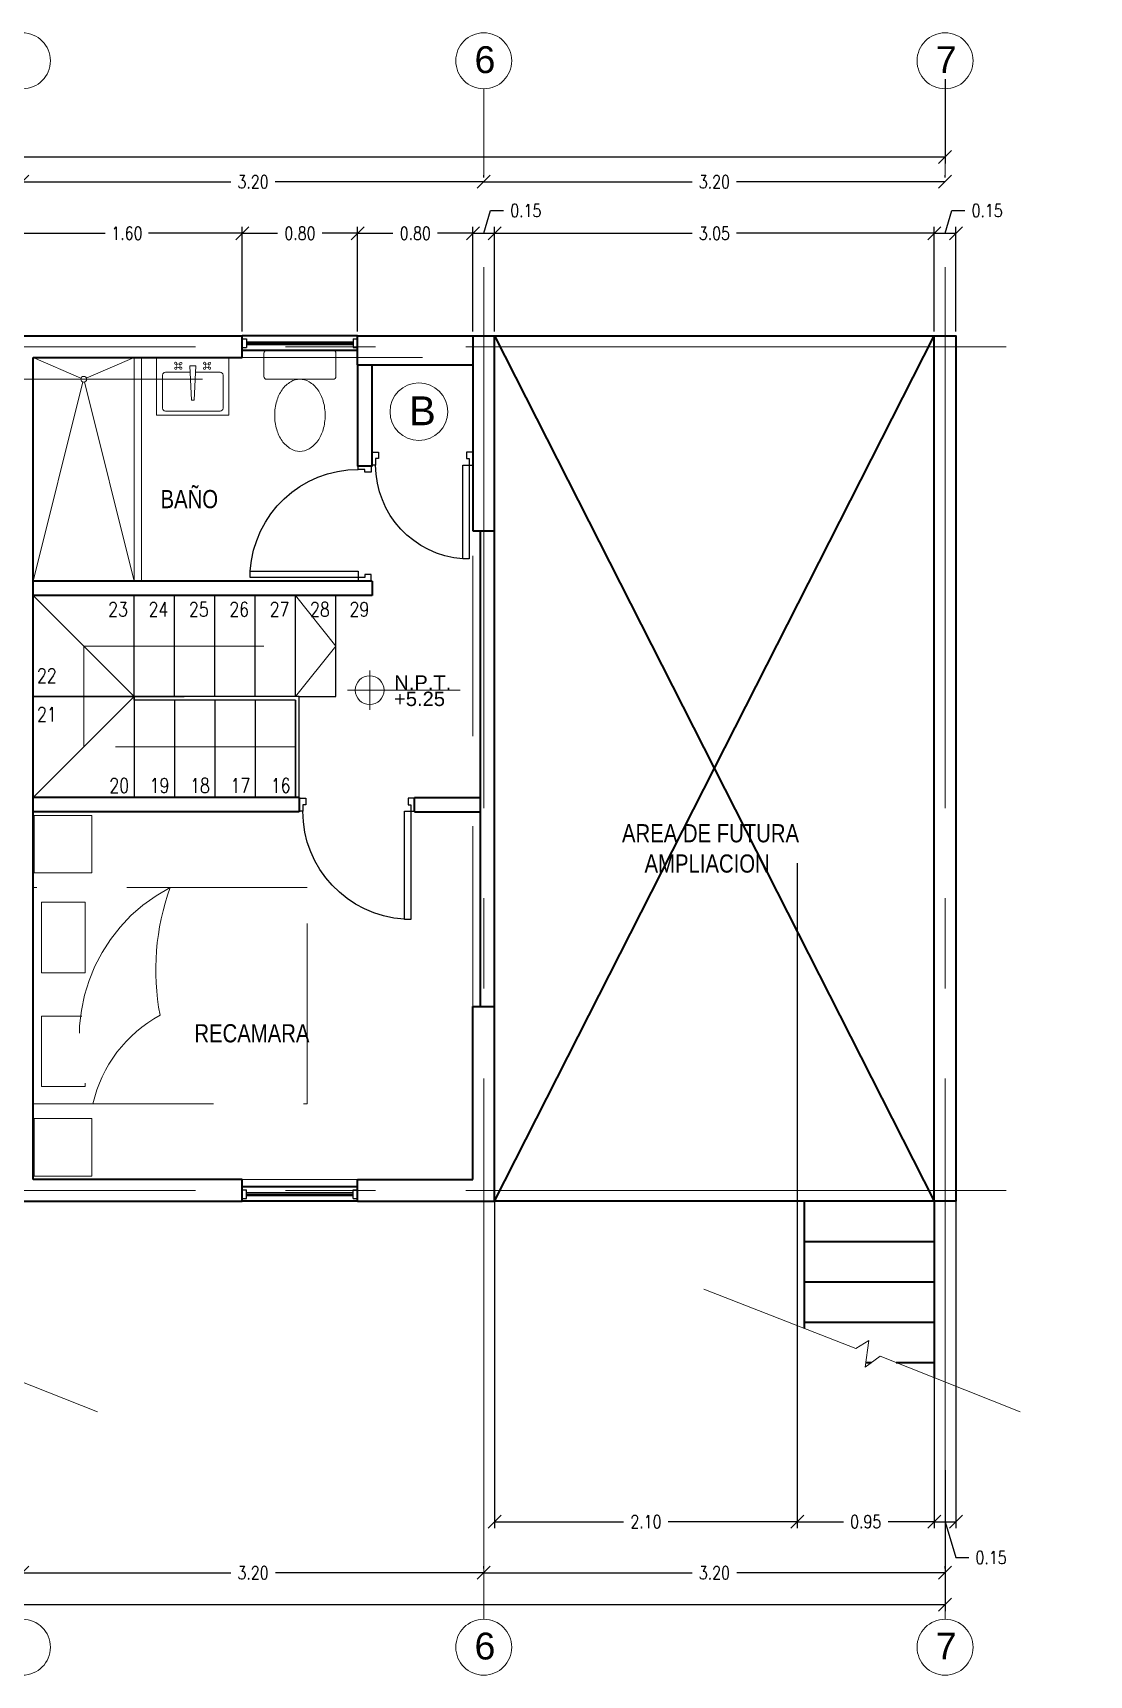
# Model space of a CAD drawing. Header units: metres. Extents: x -255 to -21, y -382 to -241.
# Drawn here: x -30.6 to -23.27, y -338.26 to -326.88 of the extents above; entities that cross this region are included whole.
import ezdxf
from ezdxf.enums import TextEntityAlignment as Align

# ---------------------------------------------------------------- set-up
doc = ezdxf.new("R2010")
doc.units = ezdxf.units.M
doc.header["$LTSCALE"] = 5
doc.header["$MEASUREMENT"] = 0
doc.linetypes.add('CENTER2', pattern=[1.125, 0.75, -0.125, 0.125, -0.125])
doc.linetypes.add('HIDDEN', pattern=[0.375, 0.25, -0.125])
doc.layers.get('0').update_dxf_attribs({"color": 30})
for name, color, linetype, lineweight in [('A-ANNO-DIMS', 3, 'Continuous', 18), ('A-ANNO-SYMB', 3, 'Continuous', 18), ('A-ANNO-TEXT', 3, 'Continuous', 18), ('A-DOOR-FULL', 4, 'Continuous', 25), ('A-FLOR-LEVL', 7, 'Continuous', 35), ('A-FLOR-OVHD', 3, 'HIDDEN', 18), ('A-FLOR-STRS', 4, 'Continuous', 25), ('A-FURN', 8, 'Continuous', 18), ('A-GLAZ-FULL', 4, 'Continuous', 25), ('A-WALL-FULL-EXTR', 7, 'Continuous', 35), ('A-WALL-FULL-INTR', 7, 'Continuous', 35)]:
    doc.layers.add(name, color=color, linetype=linetype, lineweight=lineweight)
doc.styles.add('E-ARIAL', font='arial.ttf')
doc.styles.add('E-ROMANS', font='romans.shx', dxfattribs={"width": 0.8})
doc.styles.get("Standard").update_dxf_attribs({"font": 'arial.ttf'})
doc.dimstyles.new('E-0050_TICK_18', dxfattribs={"dimscale": 0.001, "dimtxt": 90, "dimasz": 90, "dimexe": 45, "dimexo": 30, "dimgap": 45, "dimtad": 0, "dimzin": 0, "dimdsep": 46, "dimtxsty": 'E-ROMANS', "dimblk": 'OBLIQUE', "dimcen": 45, "dimclrd": 256, "dimclre": 256, "dimclrt": 256, "dimadec": 0, "dimazin": 0, "dimtfac": 1, "dimtmove": 1, "dimatfit": 3, "dimldrblk": 'OPEN90', "dimfxl": 1, "dimtfill": 1, "dimtolj": 1, "dimtzin": 0, "dimarcsym": 0})

# ---------------------------------------------------------------- blocks, each defined once
blk = doc.blocks.new('_Oblique')
at = {"color": 0, "linetype": 'ByBlock', "lineweight": -2}
blk.add_line((-0.5, -0.5), (0.5, 0.5), dxfattribs=at)
blk = doc.blocks.new('*D304')
at = {"layer": 'A-ANNO-DIMS', "lineweight": -2, "transparency": 16777216}
for p, q in [((-30.668, -327.88), (-30.668, -327.865)), ((-30.668, -327.91), (-29.223, -327.91)), ((-27.468, -327.91), (-28.914, -327.91)), ((-27.468, -327.88), (-27.468, -327.865))]:
    blk.add_line(p, q, dxfattribs=at)
at = {"layer": 'A-ANNO-DIMS', "lineweight": -2, "transparency": 16777216, "xscale": 0.09, "yscale": 0.09, "zscale": 0.09, "rotation": 180}
blk.add_blockref('_Oblique', (-30.668, -327.91), dxfattribs=at)
at = {"layer": 'A-ANNO-DIMS', "lineweight": -2, "transparency": 16777216, "xscale": 0.09, "yscale": 0.09, "zscale": 0.09}
blk.add_blockref('_Oblique', (-27.468, -327.91), dxfattribs=at)
at = {"layer": 'A-ANNO-DIMS', "transparency": 16777216, "insert": (-29.068, -327.91), "char_height": 0.09, "attachment_point": 5, "style": 'E-ROMANS', "bg_fill": 3, "box_fill_scale": 1.25, "bg_fill_color": 256, "bg_fill_true_color": 13158600, "bg_fill_transparency": 0}
blk.add_mtext('\\A1;3.20', dxfattribs=at)
blk = doc.blocks.new('_Open90')
at = {"color": 0, "linetype": 'ByBlock', "lineweight": -2}
for p, q in [((0, 0), (-1, 0)), ((-0.5, 0.5), (0, 0)), ((0, 0), (-0.5, -0.5))]:
    blk.add_line(p, q, dxfattribs=at)
blk = doc.blocks.new('*D305')
at = {"layer": 'A-ANNO-DIMS', "lineweight": -2, "transparency": 16777216}
for p, q in [((-27.468, -327.88), (-27.468, -327.865)), ((-27.468, -327.91), (-26.023, -327.91)), ((-24.268, -327.91), (-25.714, -327.91)), ((-24.268, -327.88), (-24.268, -327.865))]:
    blk.add_line(p, q, dxfattribs=at)
at = {"layer": 'A-ANNO-DIMS', "lineweight": -2, "transparency": 16777216, "xscale": 0.09, "yscale": 0.09, "zscale": 0.09, "rotation": 180}
blk.add_blockref('_Oblique', (-27.468, -327.91), dxfattribs=at)
at = {"layer": 'A-ANNO-DIMS', "lineweight": -2, "transparency": 16777216, "xscale": 0.09, "yscale": 0.09, "zscale": 0.09}
blk.add_blockref('_Oblique', (-24.268, -327.91), dxfattribs=at)
at = {"layer": 'A-ANNO-DIMS', "transparency": 16777216, "insert": (-25.868, -327.91), "char_height": 0.09, "attachment_point": 5, "style": 'E-ROMANS', "bg_fill": 3, "box_fill_scale": 1.25, "bg_fill_color": 256, "bg_fill_true_color": 13158600, "bg_fill_transparency": 0}
blk.add_mtext('\\A1;3.20', dxfattribs=at)
blk = doc.blocks.new('*D306')
at = {"layer": 'A-ANNO-DIMS', "lineweight": -2, "transparency": 16777216}
for p, q in [((-43.468, -327.199), (-43.468, -327.782)), ((-24.268, -327.199), (-24.268, -327.782)), ((-43.468, -327.737), (-24.268, -327.737))]:
    blk.add_line(p, q, dxfattribs=at)
at = {"layer": 'A-ANNO-DIMS', "lineweight": -2, "transparency": 16777216, "xscale": 0.09, "yscale": 0.09, "zscale": 0.09, "rotation": 180}
blk.add_blockref('_Oblique', (-43.468, -327.737), dxfattribs=at)
at = {"layer": 'A-ANNO-DIMS', "lineweight": -2, "transparency": 16777216, "xscale": 0.09, "yscale": 0.09, "zscale": 0.09}
blk.add_blockref('_Oblique', (-24.268, -327.737), dxfattribs=at)
at = {"layer": 'A-ANNO-DIMS', "transparency": 16777216, "insert": (-33.868, -327.604), "char_height": 0.09, "attachment_point": 5, "style": 'E-ROMANS', "bg_fill": 3, "box_fill_scale": 1.25, "bg_fill_color": 256, "bg_fill_true_color": 13158600, "bg_fill_transparency": 0}
blk.add_mtext('\\A1;19.20', dxfattribs=at)
blk = doc.blocks.new('*D320')
at = {"layer": 'A-ANNO-DIMS', "lineweight": -2, "transparency": 16777216}
for p, q in [((-30.668, -337.525), (-30.668, -337.51)), ((-27.468, -337.525), (-27.468, -337.51)), ((-30.668, -337.555), (-29.223, -337.555)), ((-27.468, -337.555), (-28.913, -337.555))]:
    blk.add_line(p, q, dxfattribs=at)
at = {"layer": 'A-ANNO-DIMS', "lineweight": -2, "transparency": 16777216, "xscale": 0.09, "yscale": 0.09, "zscale": 0.09, "rotation": 180}
blk.add_blockref('_Oblique', (-30.668, -337.555), dxfattribs=at)
at = {"layer": 'A-ANNO-DIMS', "lineweight": -2, "transparency": 16777216, "xscale": 0.09, "yscale": 0.09, "zscale": 0.09}
blk.add_blockref('_Oblique', (-27.468, -337.555), dxfattribs=at)
at = {"layer": 'A-ANNO-DIMS', "transparency": 16777216, "insert": (-29.068, -337.555), "char_height": 0.09, "attachment_point": 5, "style": 'E-ROMANS', "bg_fill": 3, "box_fill_scale": 1.25, "bg_fill_color": 256, "bg_fill_true_color": 13158600, "bg_fill_transparency": 0}
blk.add_mtext('\\A1;3.20', dxfattribs=at)
blk = doc.blocks.new('*D321')
at = {"layer": 'A-ANNO-DIMS', "lineweight": -2, "transparency": 16777216}
for p, q in [((-27.468, -337.525), (-27.468, -337.51)), ((-24.268, -337.525), (-24.268, -337.51)), ((-27.468, -337.555), (-26.023, -337.555)), ((-24.268, -337.555), (-25.713, -337.555))]:
    blk.add_line(p, q, dxfattribs=at)
at = {"layer": 'A-ANNO-DIMS', "lineweight": -2, "transparency": 16777216, "xscale": 0.09, "yscale": 0.09, "zscale": 0.09, "rotation": 180}
blk.add_blockref('_Oblique', (-27.468, -337.555), dxfattribs=at)
at = {"layer": 'A-ANNO-DIMS', "lineweight": -2, "transparency": 16777216, "xscale": 0.09, "yscale": 0.09, "zscale": 0.09}
blk.add_blockref('_Oblique', (-24.268, -337.555), dxfattribs=at)
at = {"layer": 'A-ANNO-DIMS', "transparency": 16777216, "insert": (-25.868, -337.555), "char_height": 0.09, "attachment_point": 5, "style": 'E-ROMANS', "bg_fill": 3, "box_fill_scale": 1.25, "bg_fill_color": 256, "bg_fill_true_color": 13158600, "bg_fill_transparency": 0}
blk.add_mtext('\\A1;3.20', dxfattribs=at)
blk = doc.blocks.new('*D322')
at = {"layer": 'A-ANNO-DIMS', "lineweight": -2, "transparency": 16777216}
for p, q in [((-43.468, -336.843), (-43.468, -337.82)), ((-24.268, -336.843), (-24.268, -337.82)), ((-43.468, -337.775), (-24.268, -337.775))]:
    blk.add_line(p, q, dxfattribs=at)
at = {"layer": 'A-ANNO-DIMS', "lineweight": -2, "transparency": 16777216, "xscale": 0.09, "yscale": 0.09, "zscale": 0.09, "rotation": 180}
blk.add_blockref('_Oblique', (-43.468, -337.775), dxfattribs=at)
at = {"layer": 'A-ANNO-DIMS', "lineweight": -2, "transparency": 16777216, "xscale": 0.09, "yscale": 0.09, "zscale": 0.09}
blk.add_blockref('_Oblique', (-24.268, -337.775), dxfattribs=at)
at = {"layer": 'A-ANNO-DIMS', "transparency": 16777216, "insert": (-33.443, -337.866), "char_height": 0.09, "attachment_point": 5, "style": 'E-ROMANS', "bg_fill": 3, "box_fill_scale": 1.25, "bg_fill_color": 256, "bg_fill_true_color": 13158600, "bg_fill_transparency": 0}
blk.add_mtext('\\A1;19.20', dxfattribs=at)
blk = doc.blocks.new('*D335')
at = {"layer": 'A-ANNO-DIMS', "lineweight": -2, "transparency": 16777216}
for p, q in [((-27.393, -332.635), (-27.393, -337.246)), ((-25.293, -332.635), (-25.293, -337.246)), ((-27.393, -337.201), (-26.498, -337.201)), ((-25.293, -337.201), (-26.188, -337.201))]:
    blk.add_line(p, q, dxfattribs=at)
at = {"layer": 'A-ANNO-DIMS', "lineweight": -2, "transparency": 16777216, "xscale": 0.09, "yscale": 0.09, "zscale": 0.09, "rotation": 180}
blk.add_blockref('_Oblique', (-27.393, -337.201), dxfattribs=at)
at = {"layer": 'A-ANNO-DIMS', "lineweight": -2, "transparency": 16777216, "xscale": 0.09, "yscale": 0.09, "zscale": 0.09}
blk.add_blockref('_Oblique', (-25.293, -337.201), dxfattribs=at)
at = {"layer": 'A-ANNO-DIMS', "transparency": 16777216, "insert": (-26.343, -337.201), "char_height": 0.09, "attachment_point": 5, "style": 'E-ROMANS', "bg_fill": 3, "box_fill_scale": 1.25, "bg_fill_color": 256, "bg_fill_true_color": 13158600, "bg_fill_transparency": 0}
blk.add_mtext('\\A1;2.10', dxfattribs=at)
blk = doc.blocks.new('*D336')
at = {"layer": 'A-ANNO-DIMS', "lineweight": -2, "transparency": 16777216}
for p, q in [((-25.293, -332.635), (-25.293, -337.246)), ((-24.343, -332.635), (-24.343, -337.246)), ((-25.293, -337.201), (-24.973, -337.201)), ((-24.343, -337.201), (-24.663, -337.201))]:
    blk.add_line(p, q, dxfattribs=at)
at = {"layer": 'A-ANNO-DIMS', "lineweight": -2, "transparency": 16777216, "xscale": 0.09, "yscale": 0.09, "zscale": 0.09, "rotation": 180}
blk.add_blockref('_Oblique', (-25.293, -337.201), dxfattribs=at)
at = {"layer": 'A-ANNO-DIMS', "lineweight": -2, "transparency": 16777216, "xscale": 0.09, "yscale": 0.09, "zscale": 0.09}
blk.add_blockref('_Oblique', (-24.343, -337.201), dxfattribs=at)
at = {"layer": 'A-ANNO-DIMS', "transparency": 16777216, "insert": (-24.818, -337.201), "char_height": 0.09, "attachment_point": 5, "style": 'E-ROMANS', "bg_fill": 3, "box_fill_scale": 1.25, "bg_fill_color": 256, "bg_fill_true_color": 13158600, "bg_fill_transparency": 0}
blk.add_mtext('\\A1;0.95', dxfattribs=at)
blk = doc.blocks.new('*D337')
at = {"layer": 'A-ANNO-DIMS', "lineweight": -2, "transparency": 16777216}
for p, q in [((-24.343, -332.635), (-24.343, -337.246)), ((-24.193, -332.635), (-24.193, -337.246)), ((-24.343, -337.201), (-24.193, -337.201)), ((-24.268, -337.201), (-24.194, -337.449)), ((-24.194, -337.449), (-24.104, -337.449))]:
    blk.add_line(p, q, dxfattribs=at)
at = {"layer": 'A-ANNO-DIMS', "lineweight": -2, "transparency": 16777216, "xscale": 0.09, "yscale": 0.09, "zscale": 0.09, "rotation": 180}
blk.add_blockref('_Oblique', (-24.343, -337.201), dxfattribs=at)
at = {"layer": 'A-ANNO-DIMS', "lineweight": -2, "transparency": 16777216, "xscale": 0.09, "yscale": 0.09, "zscale": 0.09}
blk.add_blockref('_Oblique', (-24.193, -337.201), dxfattribs=at)
at = {"layer": 'A-ANNO-DIMS', "transparency": 16777216, "insert": (-23.949, -337.449), "char_height": 0.09, "attachment_point": 5, "style": 'E-ROMANS', "bg_fill": 3, "box_fill_scale": 1.25, "bg_fill_color": 256, "bg_fill_true_color": 13158600, "bg_fill_transparency": 0}
blk.add_mtext('\\A1;0.15', dxfattribs=at)
blk = doc.blocks.new('INOD')
for p, q in [((0.23, 0), (-0.23, 0)), ((-0.25, -0.02), (-0.25, -0.18)), ((0.25, -0.18), (0.25, -0.02)), ((-0.23, -0.2), (0.23, -0.2))]:
    blk.add_line(p, q)
blk.add_lwpolyline([(-0.175, -0.45, 0.07067), (-0.161, -0.549, 0.082314), (-0.124, -0.627, 0.106842), (-0.063, -0.683, 0.13438), (0, -0.7, 0.13438), (0.063, -0.683, 0.106842), (0.124, -0.627, 0.082314), (0.161, -0.549, 0.07067), (0.175, -0.45, 0.07067), (0.161, -0.351, 0.082314), (0.124, -0.273, 0.106842), (0.063, -0.217, 0.13438), (0, -0.2, 0.13438), (-0.063, -0.217, 0.106842), (-0.124, -0.273, 0.082314), (-0.161, -0.351, 0.07067)], format="xyb", close=True)
for centre, start, end in [((-0.23, -0.02), 90, 180), ((0.23, -0.02), 0, 90), ((-0.23, -0.18), 180, 270), ((0.23, -0.18), 270, 0)]:
    blk.add_arc(centre, 0.02, start, end)
blk = doc.blocks.new('TAG-LEVEL-PL')
for p, q in [((0, -0.136), (0, 0.136)), ((-0.154, 0), (0.627, 0))]:
    blk.add_line(p, q)
blk.add_circle((0, 0), 0.1)
at = {"style": 'E-ARIAL'}
blk.add_attdef('REF', text='', height=0.1, dxfattribs=at).set_placement((0.17, -0.027), align=Align.BOTTOM_LEFT)
blk.add_attdef('NIVEL', text='', height=0.1, dxfattribs=at).set_placement((0.169, -0.01), align=Align.TOP_LEFT)
blk = doc.blocks.new('DOOR-75')
for points in [[(-0.07, 0.84), (-0.07, 0.09), (-0.025, 0.09), (-0.025, 0.84), (-0.07, 0.84)], [(-0.775, 0.09), (-0.8, 0.09), (-0.8, 0), (-0.755, 0), (-0.755, 0.045), (-0.775, 0.045), (-0.775, 0.09)], [(-0.025, 0.09), (0, 0.09), (0, 0), (-0.045, 0), (-0.045, 0.045), (-0.025, 0.045), (-0.025, 0.09)]]:
    blk.add_lwpolyline(points)
at = {"linetype": 'HIDDEN'}
blk.add_arc((-0.023, 0.089), 0.752, 93.6181, 179.9249, dxfattribs=at)
blk = doc.blocks.new('DOOR-65')
for points in [[(-0.07, 0.74), (-0.07, 0.09), (-0.025, 0.09), (-0.025, 0.74), (-0.07, 0.74)], [(-0.675, 0.09), (-0.7, 0.09), (-0.7, 0), (-0.655, 0), (-0.655, 0.045), (-0.675, 0.045), (-0.675, 0.09)], [(-0.025, 0.09), (0, 0.09), (0, 0), (-0.045, 0), (-0.045, 0.045), (-0.025, 0.045), (-0.025, 0.09)]]:
    blk.add_lwpolyline(points)
at = {"linetype": 'HIDDEN'}
blk.add_arc((-0.022, 0.089), 0.653, 94.2076, 179.8995, dxfattribs=at)
blk = doc.blocks.new('*D539')
at = {"layer": 'A-ANNO-DIMS', "lineweight": -2, "transparency": 16777216}
for p, q in [((-30.743, -328.949), (-30.743, -328.222)), ((-30.743, -328.267), (-30.093, -328.267)), ((-29.143, -328.267), (-29.794, -328.267)), ((-29.143, -328.949), (-29.143, -328.222))]:
    blk.add_line(p, q, dxfattribs=at)
at = {"layer": 'A-ANNO-DIMS', "lineweight": -2, "transparency": 16777216, "xscale": 0.09, "yscale": 0.09, "zscale": 0.09, "rotation": 180}
blk.add_blockref('_Oblique', (-30.743, -328.267), dxfattribs=at)
at = {"layer": 'A-ANNO-DIMS', "lineweight": -2, "transparency": 16777216, "xscale": 0.09, "yscale": 0.09, "zscale": 0.09}
blk.add_blockref('_Oblique', (-29.143, -328.267), dxfattribs=at)
at = {"layer": 'A-ANNO-DIMS', "transparency": 16777216, "insert": (-29.943, -328.267), "char_height": 0.09, "attachment_point": 5, "style": 'E-ROMANS', "bg_fill": 3, "box_fill_scale": 1.25, "bg_fill_color": 256, "bg_fill_true_color": 13158600, "bg_fill_transparency": 0}
blk.add_mtext('\\A1;1.60', dxfattribs=at)
blk = doc.blocks.new('*D540')
at = {"layer": 'A-ANNO-DIMS', "lineweight": -2, "transparency": 16777216}
for p, q in [((-29.143, -328.949), (-29.143, -328.222)), ((-29.143, -328.267), (-28.898, -328.267)), ((-28.343, -328.267), (-28.589, -328.267)), ((-28.343, -328.949), (-28.343, -328.222))]:
    blk.add_line(p, q, dxfattribs=at)
at = {"layer": 'A-ANNO-DIMS', "lineweight": -2, "transparency": 16777216, "xscale": 0.09, "yscale": 0.09, "zscale": 0.09, "rotation": 180}
blk.add_blockref('_Oblique', (-29.143, -328.267), dxfattribs=at)
at = {"layer": 'A-ANNO-DIMS', "lineweight": -2, "transparency": 16777216, "xscale": 0.09, "yscale": 0.09, "zscale": 0.09}
blk.add_blockref('_Oblique', (-28.343, -328.267), dxfattribs=at)
at = {"layer": 'A-ANNO-DIMS', "transparency": 16777216, "insert": (-28.743, -328.267), "char_height": 0.09, "attachment_point": 5, "style": 'E-ROMANS', "bg_fill": 3, "box_fill_scale": 1.25, "bg_fill_color": 256, "bg_fill_true_color": 13158600, "bg_fill_transparency": 0}
blk.add_mtext('\\A1;0.80', dxfattribs=at)
blk = doc.blocks.new('*D541')
at = {"layer": 'A-ANNO-DIMS', "lineweight": -2, "transparency": 16777216}
for p, q in [((-28.343, -328.949), (-28.343, -328.222)), ((-28.343, -328.267), (-28.098, -328.267)), ((-27.543, -328.267), (-27.789, -328.267)), ((-27.543, -328.949), (-27.543, -328.222))]:
    blk.add_line(p, q, dxfattribs=at)
at = {"layer": 'A-ANNO-DIMS', "lineweight": -2, "transparency": 16777216, "xscale": 0.09, "yscale": 0.09, "zscale": 0.09, "rotation": 180}
blk.add_blockref('_Oblique', (-28.343, -328.267), dxfattribs=at)
at = {"layer": 'A-ANNO-DIMS', "lineweight": -2, "transparency": 16777216, "xscale": 0.09, "yscale": 0.09, "zscale": 0.09}
blk.add_blockref('_Oblique', (-27.543, -328.267), dxfattribs=at)
at = {"layer": 'A-ANNO-DIMS', "transparency": 16777216, "insert": (-27.943, -328.267), "char_height": 0.09, "attachment_point": 5, "style": 'E-ROMANS', "bg_fill": 3, "box_fill_scale": 1.25, "bg_fill_color": 256, "bg_fill_true_color": 13158600, "bg_fill_transparency": 0}
blk.add_mtext('\\A1;0.80', dxfattribs=at)
blk = doc.blocks.new('*D542')
at = {"layer": 'A-ANNO-DIMS', "lineweight": -2, "transparency": 16777216}
for p, q in [((-27.468, -328.267), (-27.421, -328.109)), ((-27.421, -328.109), (-27.331, -328.109)), ((-27.543, -328.949), (-27.543, -328.222)), ((-27.543, -328.267), (-27.393, -328.267)), ((-27.393, -328.949), (-27.393, -328.222))]:
    blk.add_line(p, q, dxfattribs=at)
at = {"layer": 'A-ANNO-DIMS', "lineweight": -2, "transparency": 16777216, "xscale": 0.09, "yscale": 0.09, "zscale": 0.09, "rotation": 180}
blk.add_blockref('_Oblique', (-27.543, -328.267), dxfattribs=at)
at = {"layer": 'A-ANNO-DIMS', "transparency": 16777216, "insert": (-27.176, -328.109), "char_height": 0.09, "attachment_point": 5, "style": 'E-ROMANS', "bg_fill": 3, "box_fill_scale": 1.25, "bg_fill_color": 256, "bg_fill_true_color": 13158600, "bg_fill_transparency": 0}
blk.add_mtext('\\A1;0.15', dxfattribs=at)
at = {"layer": 'A-ANNO-DIMS', "lineweight": -2, "transparency": 16777216, "xscale": 0.09, "yscale": 0.09, "zscale": 0.09}
blk.add_blockref('_Oblique', (-27.393, -328.267), dxfattribs=at)
blk = doc.blocks.new('*D543')
at = {"layer": 'A-ANNO-DIMS', "lineweight": -2, "transparency": 16777216}
for p, q in [((-27.393, -328.949), (-27.393, -328.222)), ((-27.393, -328.267), (-26.023, -328.267)), ((-24.343, -328.267), (-25.714, -328.267)), ((-24.343, -328.949), (-24.343, -328.222))]:
    blk.add_line(p, q, dxfattribs=at)
at = {"layer": 'A-ANNO-DIMS', "lineweight": -2, "transparency": 16777216, "xscale": 0.09, "yscale": 0.09, "zscale": 0.09, "rotation": 180}
blk.add_blockref('_Oblique', (-27.393, -328.267), dxfattribs=at)
at = {"layer": 'A-ANNO-DIMS', "lineweight": -2, "transparency": 16777216, "xscale": 0.09, "yscale": 0.09, "zscale": 0.09}
blk.add_blockref('_Oblique', (-24.343, -328.267), dxfattribs=at)
at = {"layer": 'A-ANNO-DIMS', "transparency": 16777216, "insert": (-25.868, -328.267), "char_height": 0.09, "attachment_point": 5, "style": 'E-ROMANS', "bg_fill": 3, "box_fill_scale": 1.25, "bg_fill_color": 256, "bg_fill_true_color": 13158600, "bg_fill_transparency": 0}
blk.add_mtext('\\A1;3.05', dxfattribs=at)
blk = doc.blocks.new('*D544')
at = {"layer": 'A-ANNO-DIMS', "lineweight": -2, "transparency": 16777216}
for p, q in [((-24.268, -328.267), (-24.221, -328.109)), ((-24.221, -328.109), (-24.131, -328.109)), ((-24.343, -328.949), (-24.343, -328.222)), ((-24.343, -328.267), (-24.193, -328.267)), ((-24.193, -328.949), (-24.193, -328.222))]:
    blk.add_line(p, q, dxfattribs=at)
at = {"layer": 'A-ANNO-DIMS', "lineweight": -2, "transparency": 16777216, "xscale": 0.09, "yscale": 0.09, "zscale": 0.09, "rotation": 180}
blk.add_blockref('_Oblique', (-24.343, -328.267), dxfattribs=at)
at = {"layer": 'A-ANNO-DIMS', "transparency": 16777216, "insert": (-23.976, -328.109), "char_height": 0.09, "attachment_point": 5, "style": 'E-ROMANS', "bg_fill": 3, "box_fill_scale": 1.25, "bg_fill_color": 256, "bg_fill_true_color": 13158600, "bg_fill_transparency": 0}
blk.add_mtext('\\A1;0.15', dxfattribs=at)
at = {"layer": 'A-ANNO-DIMS', "lineweight": -2, "transparency": 16777216, "xscale": 0.09, "yscale": 0.09, "zscale": 0.09}
blk.add_blockref('_Oblique', (-24.193, -328.267), dxfattribs=at)

msp = doc.modelspace()

# ---------------------------------------------------------------- linework, layer by layer
at = {"layer": 'A-ANNO-SYMB', "linetype": 'CENTER2'}
for p, q in [((-27.468, -337.878), (-27.468, -327.264)), ((-24.268, -337.878), (-24.268, -327.264)), ((-44.468, -329.054), (-23.268, -329.054)), ((-44.468, -334.904), (-23.268, -334.904))]:
    msp.add_line(p, q, dxfattribs=at)
for centre in [(-30.668, -327.071), (-27.468, -327.071), (-24.268, -327.071), (-30.668, -338.071), (-27.468, -338.071), (-24.268, -338.071)]:
    msp.add_circle(centre, 0.194, dxfattribs=at)
at = {"layer": 'A-ANNO-TEXT'}
msp.add_circle((-27.918, -329.504), 0.2, dxfattribs=at)
at = {"layer": 'A-FLOR-LEVL'}
for p, q in [((-28.343, -328.979), (-29.143, -328.979)), ((-27.393, -328.979), (-24.343, -328.979)), ((-28.343, -329.079), (-29.143, -329.079)), ((-28.343, -334.879), (-29.143, -334.879)), ((-28.343, -334.979), (-29.143, -334.979)), ((-25.243, -335.86), (-25.243, -334.979)), ((-24.343, -334.979), (-24.343, -336.202)), ((-24.343, -335.259), (-25.243, -335.259)), ((-24.343, -335.539), (-25.243, -335.539)), ((-24.343, -335.819), (-25.243, -335.819)), ((-24.78, -336.099), (-24.819, -336.099)), ((-24.343, -336.099), (-24.606, -336.099))]:
    msp.add_line(p, q, dxfattribs=at)
at = {"layer": 'A-FLOR-LEVL', "color": 8}
msp.add_line((-24.343, -334.979), (-27.393, -334.979), dxfattribs=at)
at = {"layer": 'A-FLOR-LEVL'}
for points in [[(-27.393, -334.979), (-24.343, -328.979)], [(-27.393, -328.979), (-24.343, -334.979)]]:
    msp.add_lwpolyline(points, dxfattribs=at)
at = {"layer": 'A-FLOR-OVHD'}
for p, q in [((-28.993, -329.079), (-28.493, -329.079)), ((-29.143, -329.129), (-27.543, -329.129)), ((-30.668, -329.279), (-28.743, -329.279)), ((-27.543, -333.629), (-27.543, -330.329)), ((-28.493, -331.129), (-28.773, -330.779)), ((-30.243, -331.829), (-30.243, -331.129)), ((-30.243, -331.129), (-28.493, -331.129)), ((-28.493, -331.129), (-28.773, -331.479)), ((-28.773, -331.829), (-30.243, -331.829)), ((-29.143, -334.829), (-28.343, -334.829)), ((-25.941, -335.588), (-24.887, -335.999)), ((-24.887, -335.999), (-24.796, -335.944)), ((-24.796, -335.944), (-24.823, -336.13)), ((-31.119, -336.054), (-30.148, -336.438)), ((-24.823, -336.13), (-24.719, -336.054)), ((-24.719, -336.054), (-23.748, -336.438))]:
    msp.add_line(p, q, dxfattribs=at)
at = {"layer": 'A-FLOR-STRS'}
for p, q in [((-29.893, -331.479), (-30.593, -330.779)), ((-29.893, -331.479), (-29.893, -330.779)), ((-29.613, -331.479), (-29.613, -330.779)), ((-29.333, -331.479), (-29.333, -330.779)), ((-29.053, -331.479), (-29.053, -330.779)), ((-28.773, -331.479), (-28.773, -330.779)), ((-28.493, -331.479), (-28.493, -330.779)), ((-29.893, -331.479), (-30.593, -331.479)), ((-30.593, -331.479), (-29.545, -331.479)), ((-29.893, -331.479), (-30.593, -332.179)), ((-29.893, -331.479), (-29.893, -332.179)), ((-29.893, -331.504), (-29.893, -331.479)), ((-28.748, -331.479), (-28.493, -331.479)), ((-29.613, -331.504), (-29.613, -332.179)), ((-29.333, -331.504), (-29.333, -332.179)), ((-29.053, -331.504), (-29.053, -332.179)), ((-28.773, -331.504), (-28.773, -332.179))]:
    msp.add_line(p, q, dxfattribs=at)
for points in [[(-28.748, -332.179), (-28.748, -331.479), (-29.893, -331.479)], [(-28.773, -332.179), (-28.773, -331.504), (-29.893, -331.504)]]:
    msp.add_lwpolyline(points, dxfattribs=at)
at = {"layer": 'A-FURN'}
for p, q in [((-30.262, -329.271), (-30.593, -329.129)), ((-30.225, -329.271), (-29.893, -329.129)), ((-29.893, -329.129), (-29.893, -330.679)), ((-29.843, -329.129), (-29.843, -330.679)), ((-29.737, -329.129), (-29.737, -329.529)), ((-29.237, -329.529), (-29.237, -329.129)), ((-30.248, -329.298), (-30.593, -330.679)), ((-29.893, -330.679), (-30.238, -329.298)), ((-29.696, -329.25), (-29.696, -329.48)), ((-29.504, -329.23), (-29.676, -329.23)), ((-29.296, -329.23), (-29.468, -329.23)), ((-29.276, -329.48), (-29.276, -329.25)), ((-29.737, -329.529), (-29.237, -329.529)), ((-29.676, -329.5), (-29.296, -329.5))]:
    msp.add_line(p, q, dxfattribs=at)
at = {"layer": 'A-FURN', "linetype": 'HIDDEN'}
for p, q in [((-30.186, -332.304), (-30.586, -332.304)), ((-30.586, -332.304), (-30.586, -332.702)), ((-30.186, -332.702), (-30.186, -332.304)), ((-30.586, -332.702), (-30.186, -332.702)), ((-30.593, -332.804), (-30.593, -334.304)), ((-28.693, -332.804), (-30.593, -332.804)), ((-28.693, -334.304), (-28.693, -332.804)), ((-30.593, -334.304), (-28.693, -334.304)), ((-30.586, -334.804), (-30.586, -334.405)), ((-30.586, -334.405), (-30.186, -334.405)), ((-30.186, -334.405), (-30.186, -334.804)), ((-30.186, -334.804), (-30.586, -334.804))]:
    msp.add_line(p, q, dxfattribs=at)
at = {"layer": 'A-FURN', "const_width": 0.005}
for points in [[(-29.597, -329.168, 1), (-29.612, -329.168, 1)], [(-29.597, -329.203, -1), (-29.612, -329.203, -1)], [(-29.599, -329.185, 1), (-29.574, -329.185, 1)], [(-29.569, -329.161, 1), (-29.569, -329.176, 1)], [(-29.569, -329.21, -1), (-29.569, -329.195, -1)], [(-29.397, -329.168, 1), (-29.412, -329.168, 1)], [(-29.397, -329.203, -1), (-29.412, -329.203, -1)], [(-29.399, -329.185, 1), (-29.374, -329.185, 1)], [(-29.369, -329.161, 1), (-29.369, -329.176, 1)], [(-29.369, -329.21, -1), (-29.369, -329.195, -1)]]:
    msp.add_lwpolyline(points, format="xyb", close=True, dxfattribs=at)
at = {"layer": 'A-FURN'}
msp.add_lwpolyline([(-29.496, -329.425), (-29.476, -329.425), (-29.466, -329.185), (-29.506, -329.185)], close=True, dxfattribs=at)
at = {"layer": 'A-FURN', "linetype": 'HIDDEN'}
msp.add_lwpolyline([(-30.233, -332.906), (-30.536, -332.906), (-30.536, -333.395), (-30.233, -333.395)], close=True, dxfattribs=at)
msp.add_lwpolyline([(-30.255, -333.695), (-30.536, -333.695), (-30.536, -334.183), (-30.233, -334.183), (-30.233, -334.159)], dxfattribs=at)
at = {"layer": 'A-FURN'}
msp.add_circle((-30.243, -329.279), 0.02, dxfattribs=at)
for centre, start, end in [((-29.676, -329.25), 90, 180), ((-29.296, -329.25), 0, 90), ((-29.676, -329.48), 180, 270), ((-29.296, -329.48), 270, 0)]:
    msp.add_arc(centre, 0.02, start, end, dxfattribs=at)
at = {"layer": 'A-FURN', "linetype": 'HIDDEN'}
for centre, radius, start, end in [((-29.103, -333.842), 1.171, 117.4653, 203.2116), ((-28.064, -333.374), 1.679, 160.1455, 190.7924), ((-29.262, -334.514), 0.941, 118.6672, 167.0769)]:
    msp.add_arc(centre, radius, start, end, dxfattribs=at)
at = {"layer": 'A-GLAZ-FULL'}
for p, q in [((-29.143, -328.999), (-29.113, -328.999)), ((-29.143, -329.059), (-29.113, -329.059)), ((-29.113, -329.019), (-28.373, -329.019)), ((-29.113, -329.029), (-28.373, -329.029)), ((-29.113, -329.039), (-28.373, -329.039)), ((-28.373, -328.999), (-28.343, -328.999)), ((-28.373, -329.059), (-28.343, -329.059)), ((-29.143, -334.899), (-29.113, -334.899)), ((-28.373, -334.899), (-28.343, -334.899)), ((-29.143, -334.959), (-29.113, -334.959)), ((-29.113, -334.919), (-28.373, -334.919)), ((-29.113, -334.929), (-28.373, -334.929)), ((-29.113, -334.939), (-28.373, -334.939)), ((-28.373, -334.959), (-28.343, -334.959))]:
    msp.add_line(p, q, dxfattribs=at)
at = {"layer": 'A-GLAZ-FULL', "ltscale": 0.001}
for p, q in [((-29.113, -328.999), (-29.113, -329.059)), ((-28.373, -328.999), (-28.373, -329.059)), ((-29.113, -334.959), (-29.113, -334.899)), ((-28.373, -334.959), (-28.373, -334.899))]:
    msp.add_line(p, q, dxfattribs=at)
at = {"layer": 'A-WALL-FULL-EXTR'}
for p, q in [((-30.743, -328.979), (-29.143, -328.979)), ((-29.143, -329.129), (-29.143, -328.979)), ((-27.543, -328.979), (-27.543, -330.329)), ((-27.543, -328.979), (-27.393, -328.979)), ((-27.393, -330.329), (-27.393, -328.979)), ((-30.593, -330.679), (-30.593, -329.129)), ((-30.593, -329.129), (-29.143, -329.129)), ((-27.543, -330.329), (-27.393, -330.329)), ((-30.593, -332.179), (-30.593, -330.679)), ((-30.593, -334.829), (-30.593, -332.179)), ((-27.543, -334.829), (-27.543, -333.629)), ((-29.143, -334.829), (-30.593, -334.829)), ((-29.143, -334.979), (-29.143, -334.829)), ((-28.343, -334.979), (-28.343, -334.829)), ((-28.343, -334.829), (-27.543, -334.829)), ((-30.743, -334.979), (-29.143, -334.979)), ((-28.343, -334.979), (-27.543, -334.979))]:
    msp.add_line(p, q, dxfattribs=at)
msp.add_lwpolyline([(-24.343, -328.979), (-24.193, -328.979), (-24.193, -334.979), (-24.343, -334.979)], close=True, dxfattribs=at)
at = {"layer": 'A-WALL-FULL-INTR'}
for p, q in [((-28.343, -328.979), (-27.543, -328.979)), ((-28.343, -329.179), (-28.343, -328.979)), ((-28.343, -329.179), (-27.543, -329.179)), ((-28.243, -330.679), (-30.593, -330.679)), ((-28.243, -330.679), (-28.243, -330.779)), ((-28.243, -330.779), (-30.593, -330.779)), ((-28.748, -332.179), (-30.593, -332.179)), ((-28.748, -332.279), (-30.593, -332.279))]:
    msp.add_line(p, q, dxfattribs=at)
for points in [[(-28.343, -329.179), (-28.343, -329.879), (-28.243, -329.879), (-28.243, -329.179)], [(-28.748, -332.179), (-28.748, -332.279)], [(-27.948, -332.179), (-27.493, -332.179)], [(-27.948, -332.279), (-27.948, -332.179)], [(-27.948, -332.279), (-27.493, -332.279)]]:
    msp.add_lwpolyline(points, dxfattribs=at)

# ---------------------------------------------------------------- block references
at = {"layer": 'A-ANNO-SYMB'}
msp.add_blockref('TAG-LEVEL-PL', (-28.259, -331.435), dxfattribs=at).add_auto_attribs({'NIVEL': '+5.25', 'REF': 'N.P.T.'})
at = {"layer": 'A-DOOR-FULL', "xscale": -1}
for name, p, rotation in [('DOOR-65', (-27.543, -329.784), 180), ('DOOR-75', (-28.248, -330.679), 90), ('DOOR-75', (-27.948, -332.184), 180)]:
    msp.add_blockref(name, p, dxfattribs=dict(at, rotation=rotation))
at = {"layer": 'A-FURN', "xscale": -1}
msp.add_blockref('INOD', (-28.743, -329.079), dxfattribs=at)

# ---------------------------------------------------------------- texts
at = {"layer": 'A-ANNO-TEXT', "attachment_point": 1}
for s, insert, char_height in [('{\\fArial|b0|i0|c0|p34;6}', (-27.532, -326.97), 0.18608), ('{\\fArial|b0|i0|c0|p34;7}', (-24.332, -326.97), 0.18608), ('{\\fArial|b0|i0|c0|p34;B}', (-27.987, -329.398), 0.2), ('{\\fArial|b0|i0|c0|p34;6}', (-27.532, -337.97), 0.18608), ('{\\fArial|b0|i0|c0|p34;7}', (-24.332, -337.97), 0.18608)]:
    msp.add_mtext(s, dxfattribs=dict(at, insert=insert, char_height=char_height))
at = {"layer": 'A-ANNO-TEXT', "style": 'E-ROMANS'}
for s, insert, char_height, attachment_point in [('{\\fArial|b0|i0|c0|p34;BAÑO}', (-29.71, -330.047), 0.126, 1), ('23', (-29.936, -330.925), 0.1, 9), ('24', (-29.656, -330.925), 0.1, 9), ('25', (-29.376, -330.925), 0.1, 9), ('26', (-29.096, -330.925), 0.1, 9), ('27', (-28.816, -330.925), 0.1, 9), ('28', (-28.536, -330.925), 0.1, 9), ('29', (-28.262, -330.925), 0.1, 9), ('22', (-30.43, -331.384), 0.1, 9), ('21', (-30.43, -331.653), 0.1, 9), ('20', (-29.928, -332.146), 0.1, 9), ('19', (-29.648, -332.146), 0.1, 9), ('18', (-29.368, -332.146), 0.1, 9), ('17', (-29.088, -332.146), 0.1, 9), ('16', (-28.808, -332.146), 0.1, 9), ('{\\fArial|b0|i0|c0|p34;AREA DE FUTURA\\P    AMPLIACION}', (-26.509, -332.364), 0.126, 1), ('{\\fArial|b0|i0|c0|p34;RECAMARA}', (-29.475, -333.751), 0.126, 1)]:
    msp.add_mtext(s, dxfattribs=dict(at, insert=insert, char_height=char_height, attachment_point=attachment_point))

# ---------------------------------------------------------------- next in the draw order: dimensions: what is measured, and where the dimension line sits
at = {"layer": 'A-ANNO-DIMS'}
dim = msp.add_linear_dim(base=(-24.268, -327.737), p1=(-43.468, -327.169), p2=(-24.268, -327.169), dimstyle='E-0050_TICK_18', dxfattribs=at)
dim.commit()
dim.dimension.update_dxf_attribs({"geometry": '*D306', "text_midpoint": (-33.868, -327.604), "dimtype": 160})
for base, p1, p2, picture, middle in [((-27.468, -327.91), (-30.668, -327.91), (-27.468, -327.91), '*D304', (-29.068, -327.91)), ((-29.143, -328.267), (-30.743, -328.979), (-29.143, -328.979), '*D539', (-29.943, -328.267)), ((-27.468, -337.555), (-30.668, -337.555), (-27.468, -337.555), '*D320', (-29.068, -337.555))]:
    dim = msp.add_linear_dim(base=base, p1=p1, p2=p2, dimstyle='E-0050_TICK_18', dxfattribs=at)
    dim.commit()
    dim.dimension.update_dxf_attribs({"geometry": picture, "text_midpoint": middle})

# ---------------------------------------------------------------- next in the draw order: dimensions: what is measured, and where the dimension line sits
for base, p1, p2, picture, middle in [((-24.268, -327.91), (-27.468, -327.91), (-24.268, -327.91), '*D305', (-25.868, -327.91)), ((-28.343, -328.267), (-29.143, -328.979), (-28.343, -328.979), '*D540', (-28.743, -328.267)), ((-24.268, -337.555), (-27.468, -337.555), (-24.268, -337.555), '*D321', (-25.868, -337.555))]:
    dim = msp.add_linear_dim(base=base, p1=p1, p2=p2, dimstyle='E-0050_TICK_18', dxfattribs=at)
    dim.commit()
    dim.dimension.update_dxf_attribs({"geometry": picture, "text_midpoint": middle})

# ---------------------------------------------------------------- next in the draw order: dimensions: what is measured, and where the dimension line sits
dim = msp.add_linear_dim(base=(-27.543, -328.267), p1=(-28.343, -328.979), p2=(-27.543, -328.979), dimstyle='E-0050_TICK_18', dxfattribs=at)
dim.commit()
dim.dimension.update_dxf_attribs({"geometry": '*D541', "text_midpoint": (-27.943, -328.267)})
dim = msp.add_linear_dim(base=(-24.268, -337.775), p1=(-43.468, -336.813), p2=(-24.268, -336.813), dimstyle='E-0050_TICK_18', dxfattribs=at)
dim.commit()
dim.dimension.update_dxf_attribs({"geometry": '*D322', "text_midpoint": (-33.443, -337.866), "dimtype": 160})

# ---------------------------------------------------------------- next in the draw order: dimensions: what is measured, and where the dimension line sits
for base, p1, p2, picture, middle in [((-27.393, -328.267), (-27.543, -328.979), (-27.393, -328.979), '*D542', (-27.286, -328.109)), ((-25.293, -337.201), (-27.393, -332.605), (-25.293, -332.605), '*D335', (-26.343, -337.201))]:
    dim = msp.add_linear_dim(base=base, p1=p1, p2=p2, dimstyle='E-0050_TICK_18', dxfattribs=at)
    dim.commit()
    dim.dimension.update_dxf_attribs({"geometry": picture, "text_midpoint": middle})

# ---------------------------------------------------------------- next in the draw order: linework, layer by layer
at = {"layer": 'A-WALL-FULL-EXTR'}
for p, q in [((-27.393, -334.979), (-27.393, -333.629)), ((-27.543, -334.979), (-27.393, -334.979))]:
    msp.add_line(p, q, dxfattribs=at)
msp.add_lwpolyline([(-27.543, -333.629), (-27.393, -333.629)], dxfattribs=at)
at = {"layer": 'A-WALL-FULL-INTR'}
for p, q in [((-27.493, -330.329), (-27.493, -333.629)), ((-27.393, -333.629), (-27.393, -330.329))]:
    msp.add_line(p, q, dxfattribs=at)

# ---------------------------------------------------------------- next in the draw order: dimensions: what is measured, and where the dimension line sits
at = {"layer": 'A-ANNO-DIMS'}
for base, p1, p2, picture, middle in [((-24.343, -328.267), (-27.393, -328.979), (-24.343, -328.979), '*D543', (-25.868, -328.267)), ((-24.343, -337.201), (-25.293, -332.605), (-24.343, -332.605), '*D336', (-24.818, -337.201))]:
    dim = msp.add_linear_dim(base=base, p1=p1, p2=p2, dimstyle='E-0050_TICK_18', dxfattribs=at)
    dim.commit()
    dim.dimension.update_dxf_attribs({"geometry": picture, "text_midpoint": middle})

# ---------------------------------------------------------------- next in the draw order: dimensions: what is measured, and where the dimension line sits
for base, p1, p2, picture, middle in [((-24.193, -328.267), (-24.343, -328.979), (-24.193, -328.979), '*D544', (-24.086, -328.109)), ((-24.193, -337.201), (-24.343, -332.605), (-24.193, -332.605), '*D337', (-24.059, -337.449))]:
    dim = msp.add_linear_dim(base=base, p1=p1, p2=p2, dimstyle='E-0050_TICK_18', dxfattribs=at)
    dim.commit()
    dim.dimension.update_dxf_attribs({"geometry": picture, "text_midpoint": middle})

doc.saveas('drawing.dxf')
